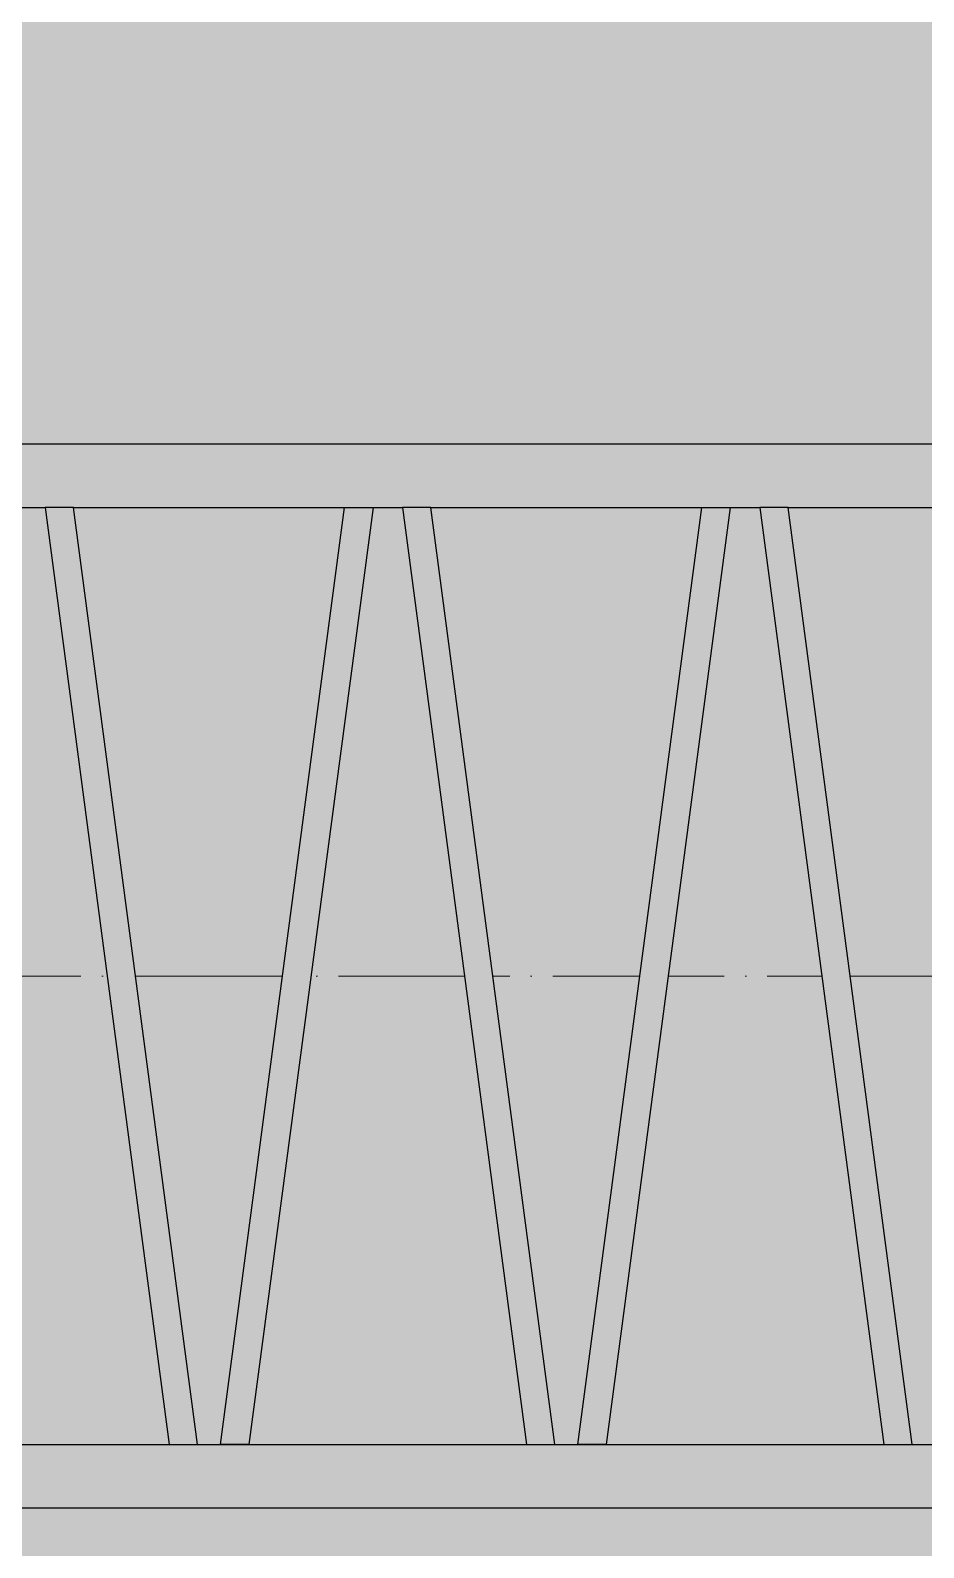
# Model space of a CAD drawing. Header units: millimetres. Extents: x -42064 to 85793, y -29289 to 164708.
# Drawn here: x 3339 to 5839, y -10100 to -5853 of the extents above; entities that cross this region are included whole.
import ezdxf

# ---------------------------------------------------------------- set-up
doc = ezdxf.new("R2010")
doc.units = ezdxf.units.MM
doc.set_wipeout_variables(frame=1)
doc.linetypes.add('ACAD_ISO04W100', pattern=[30, 24, -3, 0, -3])
doc.layers.add('1', color=7, linetype='Continuous')
doc.layers.add('Техника. Кран MLC650 VPC', color=250, linetype='Continuous', true_color=0x333333)
doc.layers.add('Техника. Кран MLC650 VPC Штрих', color=7, linetype='Continuous', true_color=0xed4d1d)

# ---------------------------------------------------------------- blocks, each defined once
blk = doc.blocks.new('MLC650-20181117.123180562')
at = {"color": 0, "linetype": 'ByBlock', "lineweight": -2, "ltscale": 20, "transparency": 16777216}
blk.add_wipeout([(98.4, -1396.1), (177.9, -1396.1), (-169.4, 1226.1), (-248.9, 1226.1)], dxfattribs=at)
at = {"layer": 'Техника. Кран MLC650 VPC Штрих', "lineweight": -2, "ltscale": 20, "transparency": 16777216}
h = blk.add_hatch(color=256, dxfattribs=at)
h.dxf.hatch_style = 1
h.paths.add_polyline_path([(-169.4, 1226.1), (-248.9, 1226.1), (98.4, -1396.1), (177.9, -1396.1)])
at = {"color": 0, "linetype": 'ByBlock', "lineweight": -2, "ltscale": 20, "transparency": 16777216}
blk.add_lwpolyline([(-169.4, 1226.1), (-248.9, 1226.1), (98.4, -1396.1), (177.9, -1396.1), (-169.4, 1226.1)], dxfattribs=at)
blk = doc.blocks.new('*U322')
at = {"color": 0, "linetype": 'ACAD_ISO04W100', "lineweight": 5, "ltscale": 20, "transparency": 16777216}
blk.add_line((0, 0), (18497.4, 0), dxfattribs=at)
at = {"color": 0, "linetype": 'ByBlock', "lineweight": -2, "ltscale": 20, "transparency": 16777216}
for points in [[(16174, 1488.9), (850, 1488.9), (1076.5, 1311.1), (16151.8, 1311.1)], [(16174, -1488.9), (850, -1488.9), (1076.5, -1311.1), (16151.8, -1311.1)]]:
    blk.add_wipeout(points, dxfattribs=at)
at = {"layer": 'Техника. Кран MLC650 VPC Штрих', "ltscale": 20, "transparency": 16777216}
h = blk.add_hatch(color=256, dxfattribs=at)
h.dxf.hatch_style = 1
h.paths.add_polyline_path([(16151.8, 1311.1), (16174, 1488.9), (850, 1488.9), (1076.5, 1311.1)])
h = blk.add_hatch(color=256, dxfattribs=at)
h.dxf.hatch_style = 1
h.paths.add_polyline_path([(16151.8, -1311.1), (16174, -1488.9), (850, -1488.9), (1076.5, -1311.1)])
at = {"color": 0, "linetype": 'ByBlock', "lineweight": -2, "ltscale": 20, "transparency": 16777216}
for points in [[(16151.8, 1311.1), (16174, 1488.9), (850, 1488.9), (1076.5, 1311.1)], [(16151.8, -1311.1), (16174, -1488.9), (850, -1488.9), (1076.5, -1311.1)]]:
    blk.add_lwpolyline(points, close=True, dxfattribs=at)
for p in [(3628.8, 85), (4628.8, 85), (5628.8, 85)]:
    blk.add_blockref('MLC650-20181117.123180562', p, dxfattribs=at)
at = {"color": 0, "linetype": 'ByBlock', "lineweight": -2, "ltscale": 20, "transparency": 16777216, "xscale": -1}
for p in [(4048.8, 85), (5048.8, 85)]:
    blk.add_blockref('MLC650-20181117.123180562', p, dxfattribs=at)

msp = doc.modelspace()

# ---------------------------------------------------------------- hatches: boundary and pattern name
at = {"layer": '1', "lineweight": 35, "true_color": 0xfff1c8, "transparency": 33554687}
h = msp.add_hatch(color=254, dxfattribs=at)
h.dxf.hatch_style = 1
h.paths.add_polyline_path([(85793.1, -29289.4), (-42063.7, -29289.4), (-42063.7, 164708.4), (85793.1, 164708.4)])

# ---------------------------------------------------------------- next in the draw order: block references
at = {"layer": 'Техника. Кран MLC650 VPC', "transparency": 16777216}
msp.add_blockref('*U322', (0, -8500), dxfattribs=at)

doc.saveas('drawing.dxf')
